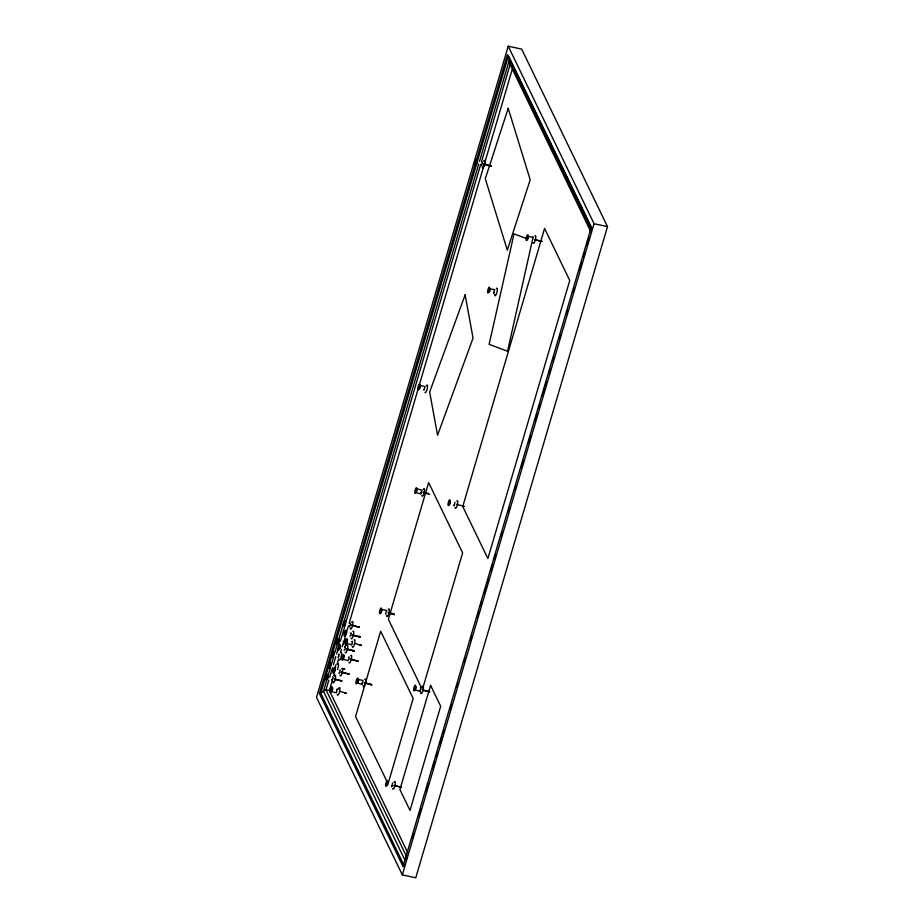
<?xml version="1.0" encoding="UTF-8"?>
<svg xmlns="http://www.w3.org/2000/svg" width="924" height="924" viewBox="0 0 924 924"><rect width="100%" height="100%" fill="white"/><g stroke="black" fill="none" stroke-linecap="round" stroke-linejoin="round"><path stroke-width="1.39" d="M331.751 679.406C331.693 682.617 334.165 676.53 332.594 676.853M343.566 668.803L344.548 669.138M341.21 672.453L348.718 673.989L341.372 671.806M351.721 625.178L359.032 627.177L351.686 624.994M360.141 644.837L361.03 645.368C360.187 643.797 359.505 646.35 361.03 645.356L355.001 643.497M361.85 683.171L362.139 684.257L362.993 680.457L358.062 679.463M391.51 785.723L391.799 786.798L392.515 783.021M420.709 492.746L420.998 493.832L421.956 490.136L417.221 488.865L416.227 492.688L420.87 493.855M422.153 689.57L429.487 691.741L423.284 690.528M453.938 504.885L454.227 505.959L454.943 502.182M483.679 163.802L491.014 165.985L483.518 164.449M493.508 292.319L493.797 293.393L494.64 289.593L489.535 288.877M335.47 679.706L341.672 680.93L334.326 678.747M352.518 634.938L359.84 636.855L352.344 635.319M462.716 506.468L487.884 558.546L569.75 280.503L544.582 228.424L462.82 506.306L463.86 506.41L456.514 504.215M462.878 506.063L463.86 506.41L462.936 505.925M534.384 239.836L541.891 241.372L534.546 239.547M340.817 680.722L341.672 680.919L340.748 680.445M358.893 636.44L359.84 636.855L358.835 636.948L359.84 636.867L358.997 636.313L359.84 636.855L358.882 636.913M350.231 659.517L357.727 661.064L350.392 658.881M364.437 682.513L371.771 684.684L364.275 683.148M394.086 785.412L401.432 787.236L393.924 785.7M400.473 786.821L401.432 787.248L400.566 786.694L400.427 787.329L401.432 787.248L400.589 786.694L401.432 787.248L400.612 786.751M428.586 691.695L429.487 691.741L428.505 691.833L429.487 691.753L428.667 691.256M540.887 241.118L541.891 241.372L540.921 241.441M532.455 237.942L533.102 237.145L507.553 351.236L489.131 344.317L514.033 233.888L527.177 238.819M508.235 46.2L316.505 697.354L402.333 874.889L415.765 877.8L607.495 226.646L521.667 49.111L508.235 46.2L594.051 223.735L402.333 874.889M476.668 163.687L320.778 693.173L404.169 865.673L403.06 866.516L319.404 693.45L507.507 54.574L591.81 228.355L509.055 57.149M477.489 160.926L508.419 55.856L509.263 60.268L590.967 229.256M327.084 679.036L323.412 691.499L319.404 693.45M328.297 674.89L330.342 667.971M331.566 663.813L333.599 656.895M334.823 652.737L337.676 643.046M338.9 638.9L478.701 164.079M479.51 161.319L509.159 60.626A5.671 4.863 36.5 0 0 509.032 62.22L590.667 231.45M328.84 680.122L325.987 689.801L406.606 856.571M329.66 677.35L332.513 667.671M333.321 664.899L335.77 656.606M336.579 653.846L339.431 644.155M340.24 641.395L345.576 623.85L345.715 621.875L345.137 622.21M345.946 622.037L480.723 164.264M481.543 161.492L510.048 64.68M408.096 853.418L329.348 690.528L332.178 680.942M333.783 675.467L334.592 672.73M337.006 664.518L338.623 659.043M340.633 652.194L341.441 649.457M342.25 646.719L343.058 643.982M342.631 644.525L343.601 643.612L345.495 635.677M346.315 632.905L348.348 625.987M349.168 623.215L418.041 389.304M419.265 385.146L512.185 69.566M347.84 673.873L348.718 673.989L347.701 674.081L348.706 674L347.898 673.504M388.461 782.397L413.178 698.475L380.676 631.242L355.555 716.55L386.809 781.184M422.765 688.253L462.624 552.887L428.632 482.582L388.369 619.323L421.125 687.075M403.06 866.516L591.164 227.639M405.798 860.14L407.01 855.994M412.312 838.022L413.525 833.875M418.815 815.904L420.859 808.985M426.149 791.013L428.182 784.106M432.663 768.895L434.696 761.988M436.324 756.456L437.537 752.309M439.986 744.016L442.019 737.098M442.839 734.337L444.051 730.191M450.161 709.447L451.386 705.301M456.675 687.329L457.9 683.183M463.998 662.45L465.222 658.304M470.512 640.332L471.737 636.186M477.027 618.214L479.059 611.295M480.688 605.763L481.912 601.616M484.349 593.324L486.382 586.417M487.202 583.645L488.426 579.498M490.863 571.205L492.896 564.298M494.525 558.766L495.749 554.619M501.039 536.648L502.263 532.501M508.373 511.757L509.586 507.611M514.876 489.639L516.1 485.493M521.39 467.521L523.423 460.614M528.724 442.642L530.757 435.724M535.227 420.512L537.271 413.606M538.9 408.073L540.113 403.927M542.561 395.634L544.594 388.715M545.403 385.955L546.627 381.808M549.075 373.515L550.288 369.369M552.737 361.076L553.961 356.93M559.251 338.958L560.464 334.8M566.574 314.068L567.798 309.921M573.088 291.949L574.312 287.803M579.602 269.831L581.635 262.913M583.263 257.392L584.488 253.245M586.925 244.941L588.958 238.034M405.844 859.805L406.11 859.101M345.437 624.335L344.456 625.248M335.435 667.913L335.631 664.922M358.131 627.119L359.032 627.165L358.015 627.257L359.032 627.177L358.2 626.645M490.09 165.997L491.014 165.997L490.194 165.488M343.127 641.845L343.878 641.152M338.288 654.746C339.801 652.067 338.912 658.697 337.78 657.414M346.974 640.759L347.62 639.951L346.523 643.67M350.415 633.425C351.928 630.757 351.039 637.387 349.907 636.105M336.613 689.812L337.26 689.004L336.405 692.804L331.635 691.66L332.779 688.946L332.721 687.953L332.155 688.276M345.114 692.769L346.038 693.243L339.997 691.383M481.762 162.185C483.391 160.58 481.612 167.279 481.069 164.888M527.997 236.417L533.206 237.249M338.669 640.32C339.986 639.027 339.131 643.843 338.045 643.589M349.78 623.377C351.397 621.771 349.63 628.47 349.076 626.079M345.957 631.889C347.251 630.711 346.419 634.984 345.437 635.273M344.675 647.123C346.107 645.645 344.929 651.385 343.994 650.161M327.777 675.964C329.406 674.358 327.627 681.057 327.084 678.666M351.778 641.556C353.211 640.078 352.032 645.818 351.097 644.594M339.454 670.189C340.887 668.722 339.709 674.451 338.773 673.238M348.475 657.253L349.053 656.929L349.099 657.923L348.094 660.614L343.22 659.366M347.747 674.046L348.718 673.989L347.678 674.023M420.235 687.953L420.813 687.618L420.859 688.611L419.854 691.314L414.922 689.824M387.537 782.27C389.166 780.676 387.387 787.375 386.844 784.973M477.304 160.753L477.569 162.67L476.449 164.068M527.616 239.778L528.47 235.978M419.912 385.447L424.948 386.555L424.001 390.24L423.677 389.582M449.584 504.804L450.438 500.993M334.003 652.945L334.373 654.354L333.206 656.479M381.635 609.378L386.671 610.475L385.481 614.079M381.081 613.005L382.097 609.551M330.838 663.906L331.289 664.841L330.284 667.544M334.996 668.757L335.377 670.166L334.199 672.302M415.777 686.52L416.147 687.93L415.084 690.17M344.178 655.67L343.324 659.47M357.184 682.432C357.68 684.303 359.066 680.052 358.362 679.29M346.431 649.376L353.927 650.923L346.592 648.74M343.682 669.022L344.548 669.149L343.543 668.884M352.922 651.004L353.927 650.923L353.107 650.392L353.927 650.912L352.945 651.004L353.06 650.369L353.927 650.923L353.118 650.427M370.847 684.707L371.771 684.696L370.928 684.488M489.974 165.962L491.014 165.985L489.986 165.893M343.509 669.115L344.548 669.149M340.771 680.873L341.672 680.919L340.69 680.584M360.002 645.264L361.03 645.356L360.221 644.917M428.459 691.649L429.487 691.753L428.667 691.383M541.014 241.256L541.891 241.372L541.06 241.095M358.962 636.74L359.84 636.867L358.858 636.521M400.554 787.121L401.432 787.248L400.427 786.982M360.014 645.183L361.03 645.356L360.198 645.067M340.644 680.745L341.672 680.93L340.667 680.665M594.051 223.735L607.495 226.646M329.348 690.528L325.987 689.801L324.024 690.563A5.671 2.587 5 0 0 323.469 691.302L405.105 860.498M358.997 636.659L359.84 636.867L358.835 636.601M428.644 691.545L429.487 691.753L428.505 691.406M423.296 492.088L428.493 493.393M423.134 492.723L429.625 494.352M388.011 612.427L394.502 614.056M389.143 613.397L394.34 614.703M346.523 643.427L351.709 644.733M357.369 683.113L362.012 684.28M462.855 506.144L463.86 506.398L463.028 506.109M356.722 660.799L357.727 661.064L356.803 660.579M490.009 288.438C490.713 289.2 489.339 293.451 488.842 291.58M420.212 385.273C420.917 386.036 419.542 390.286 419.046 388.415M419.715 691.337L419.542 690.655M340.517 645.518L340.332 648.082L339.362 648.995M590.886 232.236L590.84 231.45A5.671 2.587 5 0 1 590.921 231.266M534.857 236.036A3.95 0.982 -75.9 0 1 535.389 239.859A3.95 0.982 -75.9 0 1 533.148 242.654M364.749 679.348A3.95 0.982 -75.9 0 1 365.28 683.171A3.95 0.982 -75.9 0 1 363.04 685.966M483.645 161.18A3.95 0.982 -75.9 0 1 484.95 161.665A3.95 0.982 -75.9 0 1 483.552 167.071A3.95 0.982 -75.9 0 1 482.247 166.586M334.292 676.114A3.95 0.982 -75.9 0 1 335.597 676.599A3.95 0.982 -75.9 0 1 334.199 682.004A3.95 0.982 -75.9 0 1 332.894 681.519M337.526 663.802A3.95 0.982 -75.9 0 1 338.484 664.818A3.95 0.982 -75.9 0 1 337.433 669.484M340.69 652.829A3.95 0.982 -75.9 0 1 341.222 656.652A3.95 0.982 -75.9 0 1 338.981 659.447M345.53 639.939A3.95 0.982 -75.9 0 1 346.327 639.812M346.061 643.762A3.95 0.982 -75.9 0 1 344.744 646.904M341.684 668.653A3.95 0.982 -75.9 0 1 342.215 672.476A3.95 0.982 -75.9 0 1 339.974 675.271M351.651 622.36A3.95 0.982 -75.9 0 1 352.956 622.845A3.95 0.982 -75.9 0 1 351.559 628.251A3.95 0.982 -75.9 0 1 350.254 627.766M426.253 385.874A3.95 0.982 -75.9 0 1 427.362 388.161A3.95 0.982 -75.9 0 1 425.017 392.423M352.818 631.519A3.95 0.982 -75.9 0 1 353.349 635.342A3.95 0.982 -75.9 0 1 351.108 638.138M496.396 288.496A3.95 0.982 -75.9 0 1 497.331 290.067A3.95 0.982 -75.9 0 1 495.841 295.126A3.95 0.982 -75.9 0 1 494.652 294.433M394.051 782.432A3.95 0.982 -75.9 0 1 395.368 782.674A3.95 0.982 -75.9 0 1 394.202 787.849A3.95 0.982 -75.9 0 1 392.7 788.519M456.826 501.062A3.95 0.982 -75.9 0 1 457.357 504.885A3.95 0.982 -75.9 0 1 455.116 507.68M339.016 687.895A3.95 0.982 -75.9 0 1 339.547 691.718A3.95 0.982 -75.9 0 1 337.306 694.525M338.311 689.177A3.95 0.982 -75.9 0 1 338.669 688.438M346.904 645.576A3.95 0.982 -75.9 0 1 347.436 649.399A3.95 0.982 -75.9 0 1 345.195 652.194M423.261 489.466A3.95 0.982 -75.9 0 1 424.566 489.697A3.95 0.982 -75.9 0 1 423.411 494.883A3.95 0.982 -75.9 0 1 421.898 495.541M422.118 686.936A3.95 0.982 -75.9 0 1 423.423 687.421A3.95 0.982 -75.9 0 1 422.025 692.827A3.95 0.982 -75.9 0 1 420.72 692.342M350.704 655.717A3.95 0.982 -75.9 0 1 351.236 659.54A3.95 0.982 -75.9 0 1 348.995 662.335M388.323 609.263A3.95 0.982 -75.9 0 1 389.258 610.833A3.95 0.982 -75.9 0 1 387.768 615.892A3.95 0.982 -75.9 0 1 386.579 615.211M354.007 640.009A3.95 0.982 -75.9 0 1 354.539 643.832A3.95 0.982 -75.9 0 1 352.298 646.638M356.71 660.879L357.727 661.053L356.71 660.879M352.922 650.658L353.927 650.923L352.922 650.658M345.033 692.977L346.038 693.243L345.033 692.977M430.596 685.377L399.919 789.57L410.002 810.429L440.679 706.236L430.596 685.377M508.2 108.362L485.296 178.713L507.299 250.127L530.203 179.776L508.2 108.362M465.13 294.837L429.66 392.007L437.56 435.262L473.042 338.08L465.13 294.837M359.032 627.177L357.992 627.073L359.032 627.177M491.014 165.985L489.997 165.812L491.014 165.985M348.706 673.989L347.69 673.815L348.706 673.989M429.487 691.753L428.47 691.568L429.487 691.753M357.727 661.053L356.883 660.856L357.727 661.053M527.281 239.316A2.968 0.739 -75.9 0 0 527.789 234.777A2.968 0.739 -75.9 0 0 526.068 238.866A2.968 0.739 -75.9 0 0 527.281 239.316M357.172 682.628A2.968 0.739 -75.9 0 0 357.68 678.089A2.968 0.739 -75.9 0 0 355.959 682.178A2.968 0.739 -75.9 0 0 357.172 682.628M476.403 163.918A2.968 0.739 -75.9 0 0 476.923 159.39A2.968 0.739 -75.9 0 0 475.202 163.479A2.968 0.739 -75.9 0 0 476.403 163.918M327.061 678.863A2.968 0.739 -75.9 0 0 327.57 674.324A2.968 0.739 -75.9 0 0 325.849 678.412A2.968 0.739 -75.9 0 0 327.061 678.863M329.937 667.082A2.968 0.739 -75.9 0 0 330.457 662.543A2.968 0.739 -75.9 0 0 328.736 666.631A2.968 0.739 -75.9 0 0 329.937 667.082M333.102 656.109A2.968 0.739 -75.9 0 0 333.622 651.57A2.968 0.739 -75.9 0 0 331.901 655.659A2.968 0.739 -75.9 0 0 333.102 656.109M337.953 643.22A2.968 0.739 -75.9 0 0 338.461 638.68A2.968 0.739 -75.9 0 0 336.74 642.769A2.968 0.739 -75.9 0 0 337.953 643.22M334.107 671.933A2.968 0.739 -75.9 0 0 334.615 667.394A2.968 0.739 -75.9 0 0 332.894 671.482A2.968 0.739 -75.9 0 0 334.107 671.933M344.421 625.109A2.968 0.739 -75.9 0 0 344.929 620.57A2.968 0.739 -75.9 0 0 343.22 624.659A2.968 0.739 -75.9 0 0 344.421 625.109M419.022 388.611A2.968 0.739 -75.9 0 0 419.531 384.084A2.968 0.739 -75.9 0 0 417.821 388.172A2.968 0.739 -75.9 0 0 419.022 388.611M345.229 634.8A2.968 0.739 -75.9 0 0 345.749 630.26A2.968 0.739 -75.9 0 0 344.028 634.349A2.968 0.739 -75.9 0 0 345.229 634.8M488.819 291.776A2.968 0.739 -75.9 0 0 489.327 287.237A2.968 0.739 -75.9 0 0 487.618 291.326A2.968 0.739 -75.9 0 0 488.819 291.776M386.821 785.181A2.968 0.739 -75.9 0 0 387.341 780.641A2.968 0.739 -75.9 0 0 385.62 784.73A2.968 0.739 -75.9 0 0 386.821 785.181M449.249 504.331A2.968 0.739 -75.9 0 0 449.757 499.803A2.968 0.739 -75.9 0 0 448.048 503.892A2.968 0.739 -75.9 0 0 449.249 504.331M331.439 691.175A2.968 0.739 -75.9 0 0 331.947 686.648A2.968 0.739 -75.9 0 0 330.226 690.736A2.968 0.739 -75.9 0 0 331.439 691.175M339.327 648.856A2.968 0.739 -75.9 0 0 339.836 644.317A2.968 0.739 -75.9 0 0 338.115 648.405A2.968 0.739 -75.9 0 0 339.327 648.856M416.031 492.203A2.968 0.739 -75.9 0 0 416.539 487.664A2.968 0.739 -75.9 0 0 414.818 491.753A2.968 0.739 -75.9 0 0 416.031 492.203M414.876 689.685A2.968 0.739 -75.9 0 0 415.396 685.146A2.968 0.739 -75.9 0 0 413.675 689.235A2.968 0.739 -75.9 0 0 414.876 689.685M343.116 658.997A2.968 0.739 -75.9 0 0 343.636 654.458A2.968 0.739 -75.9 0 0 341.915 658.546A2.968 0.739 -75.9 0 0 343.116 658.997M380.746 612.543A2.968 0.739 -75.9 0 0 381.254 608.015A2.968 0.739 -75.9 0 0 379.533 612.104A2.968 0.739 -75.9 0 0 380.746 612.543M346.431 643.289A2.968 0.739 -75.9 0 0 346.939 638.761A2.968 0.739 -75.9 0 0 345.218 642.85A2.968 0.739 -75.9 0 0 346.431 643.289"/></g></svg>
